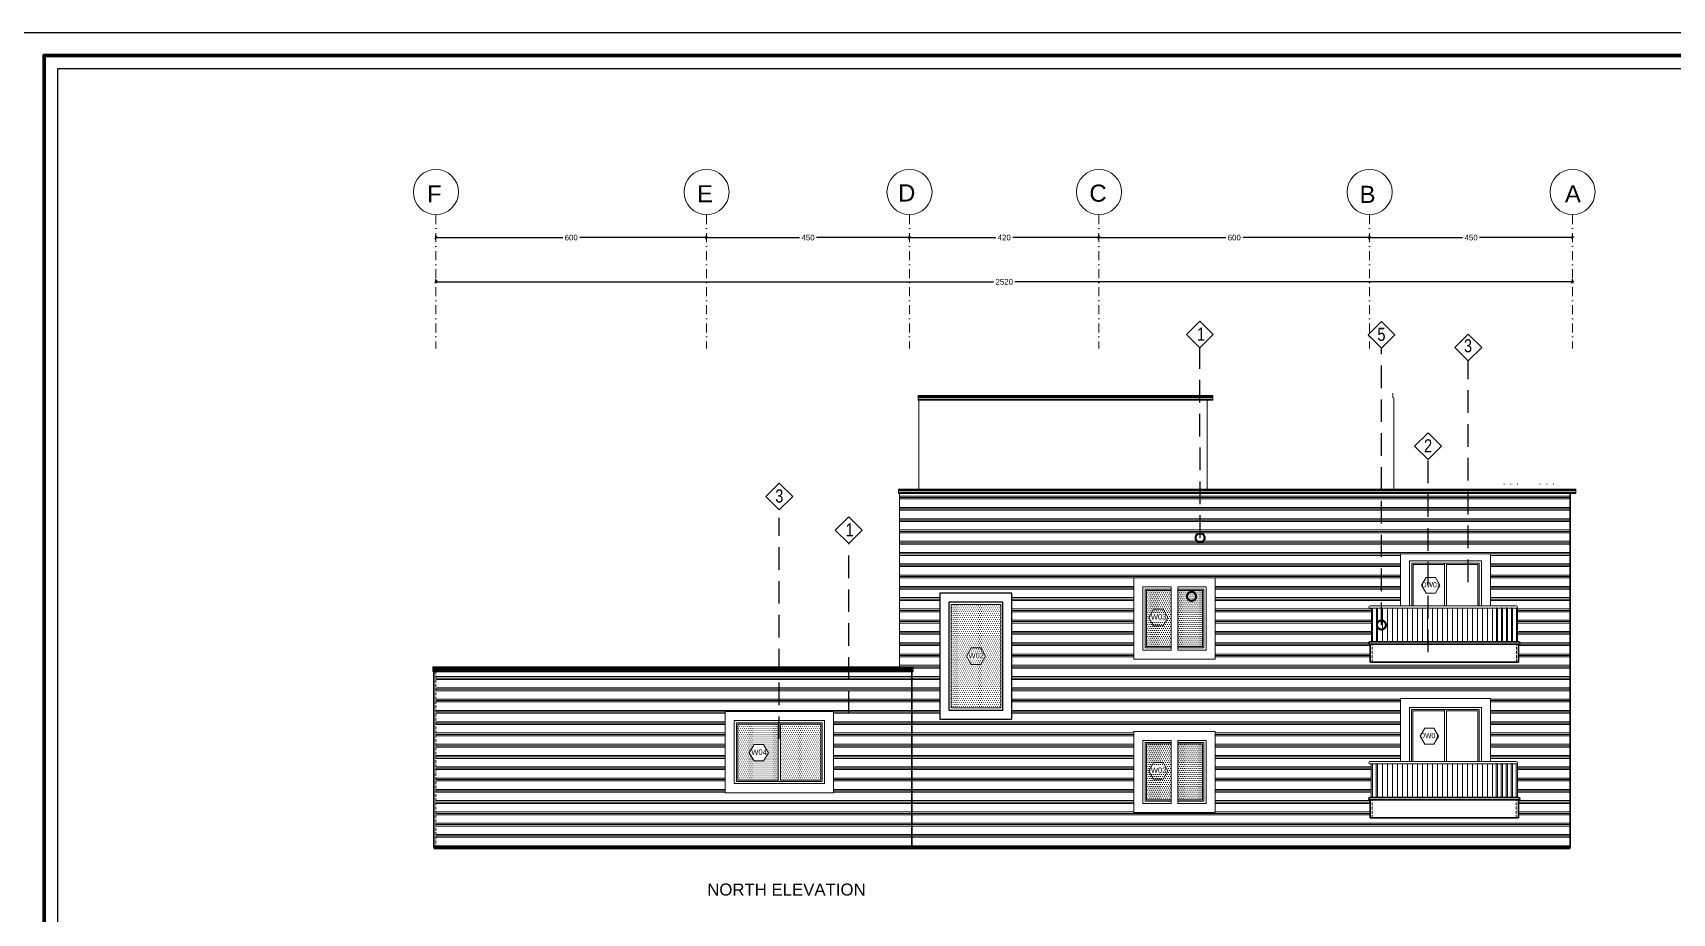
# Model space of a CAD drawing. Header units: inches. Extents: x -580639 to 179052, y 0 to 152898.
# Drawn here: x -85387 to -49040, y 132273 to 151788 of the extents above; entities that cross this region are included whole.
import ezdxf
from ezdxf.enums import TextEntityAlignment as Align

# ---------------------------------------------------------------- set-up
doc = ezdxf.new("R2010")
doc.units = ezdxf.units.IN
doc.header["$LTSCALE"] = 500
doc.header["$MEASUREMENT"] = 0
for name, pattern in [('ACAD_ISO04W100', [30, 24, -3, 0, -3]), ('DASHDOTX2', [2, 1, -0.5, 0, -0.5]), ('DASHEDX2', [1.5, 1, -0.5]), ('HIDDEN2', [0.1875, 0.125, -0.0625])]:
    doc.linetypes.add(name, pattern=pattern)
for name, color, linetype, lineweight in [('0.00', 254, 'Continuous', 0), ('0.09', 143, 'Continuous', 9), ('0.13', 81, 'Continuous', 13), ('0.18', 80, 'Continuous', 18), ('0.3', 10, 'Continuous', 30), ('1ATEXT', 3, 'Continuous', 20), ('A-0.15', 50, 'Continuous', 15), ('A-0.2', 61, 'Continuous', 20), ('A-0.25', 42, 'Continuous', 25), ('A-ANNO-TEXS', 211, 'Continuous', 18), ('A-flor-sthn', 251, 'HIDDEN2', 9), ('A-wall', 52, 'Continuous', 35), ('DIM', 8, 'Continuous', 18), ('fini', 11, 'Continuous', 13), ('ground floor', 8, 'Continuous', 20), ('H-text atribute', 130, 'Continuous', 20), ('Room reference', 50, 'Continuous', 13)]:
    doc.layers.add(name, color=color, linetype=linetype, lineweight=lineweight)
doc.styles.add('1- 100', font='times.ttf', dxfattribs={"width": 0.9, "height": 0.25})
doc.styles.add('100', font='arial.ttf', dxfattribs={"height": 200})
doc.styles.add('50', font='arial.ttf', dxfattribs={"height": 125})
doc.styles.get("Standard").update_dxf_attribs({"font": 'arial.ttf'})
doc.dimstyles.new('1-100', dxfattribs={"dimtxt": 0.3, "dimasz": 0.055, "dimexe": 0.15, "dimexo": 0.1, "dimgap": 0.065, "dimtad": 1, "dimdec": 0, "dimlfac": 100, "dimdsep": 46, "dimtxsty": '1- 100', "dimblk": 'DOT', "dimcen": 0.09, "dimclrd": 1, "dimclre": 1, "dimadec": 0, "dimazin": 2, "dimtfac": 1, "dimtdec": 0, "dimtofl": 0, "dimtmove": 2, "dimatfit": 3, "dimldrblk": 'DOT', "dimfxl": 0.15, "dimfxlon": 1, "dimtolj": 1, "dimtzin": 0, "dimarcsym": 0})
doc.dimstyles.new('DIM', dxfattribs={"dimscale": 50, "dimtxt": 125, "dimasz": 1, "dimexe": 1.2, "dimexo": 1, "dimgap": 1, "dimtad": 0, "dimtoh": 1, "dimdec": 0, "dimlfac": 0.1, "dimrnd": 1, "dimdsep": 46, "dimtxsty": '50', "dimblk": 'OBLIQUE', "dimcen": 0.09, "dimclrt": 8, "dimadec": 0, "dimazin": 0, "dimtfac": 1, "dimtdec": 0, "dimtix": 1, "dimtofl": 0, "dimtmove": 2, "dimatfit": 2, "dimfxl": 1, "dimfxlon": 1, "dimtzin": 0, "dimarcsym": 0})
pattern_1 = [(0, (-38354.968, 268960.07), (21.875, 43.75), [0, -43.75])]

# ---------------------------------------------------------------- blocks, each defined once
blk = doc.blocks.new('_Oblique')
at = {"color": 0, "linetype": 'ByBlock', "lineweight": -2}
blk.add_line((-0.5, -0.5), (0.5, 0.5), dxfattribs=at)
blk = doc.blocks.new('*D1521')
at = {"layer": 'Defpoints', "color": 0, "transparency": 16777216}
for p in [(-55749, 147249), (-51249, 147249), (-55749, 146896)]:
    blk.add_point(p, dxfattribs=at)
at = {"layer": 'ground floor', "color": 0, "lineweight": -2, "transparency": 16777216}
for p, q in [((-55749, 147199), (-55749, 147309)), ((-55749, 147249), (-53689, 147249)), ((-51249, 147249), (-53309, 147249)), ((-51249, 147249), (-51249, 147309))]:
    blk.add_line(p, q, dxfattribs=at)
at = {"layer": 'ground floor', "color": 0, "lineweight": -2, "transparency": 16777216, "xscale": 50, "yscale": 50, "zscale": 50, "rotation": 180}
blk.add_blockref('_Oblique', (-55749, 147249), dxfattribs=at)
at = {"layer": 'ground floor', "color": 0, "lineweight": -2, "transparency": 16777216, "xscale": 50, "yscale": 50, "zscale": 50}
blk.add_blockref('_Oblique', (-51249, 147249), dxfattribs=at)
at = {"layer": 'ground floor', "color": 8, "transparency": 16777216, "insert": (-53499, 147249), "char_height": 125, "attachment_point": 5, "style": '50'}
blk.add_mtext('450', dxfattribs=at)
blk = doc.blocks.new('*D1522')
at = {"layer": 'Defpoints', "color": 0, "transparency": 16777216}
for p in [(-61749, 147249), (-55749, 147249), (-61749, 146896)]:
    blk.add_point(p, dxfattribs=at)
at = {"layer": 'ground floor', "color": 0, "lineweight": -2, "transparency": 16777216}
for p, q in [((-61749, 147199), (-61749, 147309)), ((-61749, 147249), (-58937, 147249)), ((-55749, 147249), (-58561, 147249)), ((-55749, 147249), (-55749, 147309))]:
    blk.add_line(p, q, dxfattribs=at)
at = {"layer": 'ground floor', "color": 0, "lineweight": -2, "transparency": 16777216, "xscale": 50, "yscale": 50, "zscale": 50, "rotation": 180}
blk.add_blockref('_Oblique', (-61749, 147249), dxfattribs=at)
at = {"layer": 'ground floor', "color": 0, "lineweight": -2, "transparency": 16777216, "xscale": 50, "yscale": 50, "zscale": 50}
blk.add_blockref('_Oblique', (-55749, 147249), dxfattribs=at)
at = {"layer": 'ground floor', "color": 8, "transparency": 16777216, "insert": (-58749, 147249), "char_height": 125, "attachment_point": 5, "style": '50'}
blk.add_mtext('600', dxfattribs=at)
blk = doc.blocks.new('*D1523')
at = {"layer": 'Defpoints', "color": 0, "transparency": 16777216}
for p in [(-65949, 147249), (-61749, 147249), (-65949, 146921)]:
    blk.add_point(p, dxfattribs=at)
at = {"layer": 'ground floor', "color": 0, "lineweight": -2, "transparency": 16777216}
for p, q in [((-65949, 147199), (-65949, 147309)), ((-65949, 147249), (-64039, 147249)), ((-61749, 147249), (-63659, 147249)), ((-61749, 147249), (-61749, 147309))]:
    blk.add_line(p, q, dxfattribs=at)
at = {"layer": 'ground floor', "color": 0, "lineweight": -2, "transparency": 16777216, "xscale": 50, "yscale": 50, "zscale": 50, "rotation": 180}
blk.add_blockref('_Oblique', (-65949, 147249), dxfattribs=at)
at = {"layer": 'ground floor', "color": 0, "lineweight": -2, "transparency": 16777216, "xscale": 50, "yscale": 50, "zscale": 50}
blk.add_blockref('_Oblique', (-61749, 147249), dxfattribs=at)
at = {"layer": 'ground floor', "color": 8, "transparency": 16777216, "insert": (-63849, 147249), "char_height": 125, "attachment_point": 5, "style": '50'}
blk.add_mtext('420', dxfattribs=at)
blk = doc.blocks.new('*D1524')
at = {"layer": 'Defpoints', "color": 0, "transparency": 16777216}
for p in [(-70449, 147249), (-65949, 147249), (-70449, 146940)]:
    blk.add_point(p, dxfattribs=at)
at = {"layer": 'ground floor', "color": 0, "lineweight": -2, "transparency": 16777216}
for p, q in [((-70449, 147199), (-70449, 147309)), ((-70449, 147249), (-68389, 147249)), ((-65949, 147249), (-68009, 147249)), ((-65949, 147249), (-65949, 147309))]:
    blk.add_line(p, q, dxfattribs=at)
at = {"layer": 'ground floor', "color": 0, "lineweight": -2, "transparency": 16777216, "xscale": 50, "yscale": 50, "zscale": 50, "rotation": 180}
blk.add_blockref('_Oblique', (-70449, 147249), dxfattribs=at)
at = {"layer": 'ground floor', "color": 0, "lineweight": -2, "transparency": 16777216, "xscale": 50, "yscale": 50, "zscale": 50}
blk.add_blockref('_Oblique', (-65949, 147249), dxfattribs=at)
at = {"layer": 'ground floor', "color": 8, "transparency": 16777216, "insert": (-68199, 147249), "char_height": 125, "attachment_point": 5, "style": '50'}
blk.add_mtext('450', dxfattribs=at)
blk = doc.blocks.new('*D1525')
at = {"layer": 'Defpoints', "color": 0, "transparency": 16777216}
for p in [(-76449, 147249), (-70449, 147249), (-76449, 146963)]:
    blk.add_point(p, dxfattribs=at)
at = {"layer": 'ground floor', "color": 0, "lineweight": -2, "transparency": 16777216}
for p, q in [((-76449, 147199), (-76449, 147309)), ((-76449, 147249), (-73637, 147249)), ((-70449, 147249), (-73261, 147249)), ((-70449, 147249), (-70449, 147309))]:
    blk.add_line(p, q, dxfattribs=at)
at = {"layer": 'ground floor', "color": 0, "lineweight": -2, "transparency": 16777216, "xscale": 50, "yscale": 50, "zscale": 50, "rotation": 180}
blk.add_blockref('_Oblique', (-76449, 147249), dxfattribs=at)
at = {"layer": 'ground floor', "color": 0, "lineweight": -2, "transparency": 16777216, "xscale": 50, "yscale": 50, "zscale": 50}
blk.add_blockref('_Oblique', (-70449, 147249), dxfattribs=at)
at = {"layer": 'ground floor', "color": 8, "transparency": 16777216, "insert": (-73449, 147249), "char_height": 125, "attachment_point": 5, "style": '50'}
blk.add_mtext('600', dxfattribs=at)
blk = doc.blocks.new('*D1526')
at = {"layer": 'Defpoints', "color": 0, "transparency": 16777216}
for p in [(-76449, 146269), (-76449, 146269), (-51249, 146263)]:
    blk.add_point(p, dxfattribs=at)
at = {"layer": 'ground floor', "color": 0, "lineweight": -2, "transparency": 16777216}
for p, q in [((-76449, 146269), (-76449, 146329)), ((-76449, 146269), (-64087, 146269)), ((-51249, 146269), (-63612, 146269)), ((-51249, 146269), (-51249, 146329))]:
    blk.add_line(p, q, dxfattribs=at)
at = {"layer": 'ground floor', "color": 0, "lineweight": -2, "transparency": 16777216, "xscale": 50, "yscale": 50, "zscale": 50, "rotation": 180}
blk.add_blockref('_Oblique', (-76449, 146269), dxfattribs=at)
at = {"layer": 'ground floor', "color": 0, "lineweight": -2, "transparency": 16777216, "xscale": 50, "yscale": 50, "zscale": 50}
blk.add_blockref('_Oblique', (-51249, 146269), dxfattribs=at)
at = {"layer": 'ground floor', "color": 8, "transparency": 16777216, "insert": (-63849, 146269), "char_height": 125, "attachment_point": 5, "style": '50'}
blk.add_mtext('2520', dxfattribs=at)
blk = doc.blocks.new('_Dot')
at = {"color": 0, "linetype": 'ByBlock', "lineweight": -2}
blk.add_line((-0.5, 0), (-1, 0), dxfattribs=at)
at = {"color": 0, "linetype": 'ByBlock', "const_width": 0.5}
blk.add_lwpolyline([(-0.25, 0, 1), (0.25, 0, 1)], format="xyb", close=True, dxfattribs=at)
blk = doc.blocks.new('WIND')
at = {"layer": 'Room reference', "ltscale": 1000}
blk.add_lwpolyline([(0.403, -0.002), (0.297, 0.181), (0.086, 0.181), (-0.02, -0.002), (0.086, -0.185), (0.297, -0.185)], close=True, dxfattribs=at)
blk.add_attdef('001', text='', height=0.12, dxfattribs=at).set_placement((0.198, 0.011), align=Align.MIDDLE_CENTER)

msp = doc.modelspace()

# ---------------------------------------------------------------- hatches: boundary and pattern name
at = {"layer": '0.09', "transparency": 33554595}
h = msp.add_hatch(dxfattribs=at)
h.set_pattern_fill('DOTS', color=256, scale=700)
h.set_pattern_definition(pattern_1)
h.paths.add_polyline_path([(-60149.557, 139424.282), (-60694.557, 139424.282), (-60694.557, 138184.282), (-60149.557, 138184.282)])
h.paths.add_polyline_path([(-59454.557, 139424.282), (-59999.557, 139424.282), (-59999.557, 138184.282), (-59454.557, 138184.282)])
h = msp.add_hatch(dxfattribs=at)
h.set_pattern_fill('DOTS', color=256, scale=700)
h.set_pattern_definition([(0, (-32066.297, 269419.89), (21.875, 43.75), [0, -43.75])])
h.paths.add_polyline_path([(-65028.274, 136822.84), (-63928.274, 136822.84), (-63928.274, 139116.148), (-65028.274, 139116.148)])
h = msp.add_hatch(dxfattribs=at)
h.set_pattern_fill('DOTS', color=256, scale=700)
h.set_pattern_definition([(0, (-31791.492, 266000.6), (21.875, 43.75), [0, -43.75])])
h.paths.add_polyline_path([(-68861.43, 136464.81), (-69756.43, 136464.81), (-69756.43, 135224.81), (-68861.43, 135224.81)])
h.paths.add_polyline_path([(-69184.799, 136013.478), (-69079.199, 135830.573), (-69184.799, 135647.669), (-69395.999, 135647.669), (-69501.599, 135830.573), (-69395.999, 136013.478)], flags=16)
h.paths.add_polyline_path([(-68811.43, 135224.81), (-67916.43, 135224.81), (-67916.43, 136464.81), (-68811.43, 136464.81)])
h = msp.add_hatch(dxfattribs=at)
h.set_pattern_fill('DOTS', color=256, scale=700)
h.set_pattern_definition(pattern_1)
h.paths.add_polyline_path([(-60149.557, 136024.282), (-60694.557, 136024.282), (-60694.557, 134784.282), (-60149.557, 134784.282)])
h.paths.add_polyline_path([(-59454.557, 136024.282), (-59999.557, 136024.282), (-59999.557, 134784.282), (-59454.557, 134784.282)])
at = {"layer": 'DIM', "transparency": 33554503}
h = msp.add_hatch(dxfattribs=at)
h.set_pattern_fill('PLAST', color=256, scale=1000)
h.set_pattern_definition([(0, (-59291.8, 119955.18), (0, 250), []), (0, (-59291.8, 119986.43), (0, 250), []), (0, (-59291.8, 120017.68), (0, 250), [])])
h.paths.add_polyline_path([(-57112.94, 124359.117), (-70449.952, 124359.117), (-70449.952, 116735.15), (-57112.94, 116735.15)])
h.paths.add_polyline_path([(-60701.9, 118838.747), (-67673.637, 118838.747), (-67673.637, 122240.936), (-60701.9, 122240.936)], flags=16)
h.paths.add_polyline_path([(-51894.46, 120635.15), (-57112.94, 120635.15), (-57112.94, 116735.15), (-51894.46, 116735.15)])
h.paths.add_polyline_path([(-65899.08, 137627.645), (-76449.08, 137627.645), (-76449.08, 133727.645), (-65899.08, 133727.645)])
h.paths.add_polyline_path([(-70036.43, 136744.81), (-67636.43, 136744.81), (-67636.43, 134944.81), (-70036.43, 134944.81)], flags=16)
h.paths.add_polyline_path([(-69836.43, 136544.81), (-67836.43, 136544.81), (-67836.43, 135144.81), (-69836.43, 135144.81)], flags=0)
h.paths.add_polyline_path([(-69786.43, 136494.81), (-67886.43, 136494.81), (-67886.43, 135194.81), (-69786.43, 135194.81)], flags=0)
h.paths.add_polyline_path([(-69756.43, 136464.81), (-68861.43, 136464.81), (-68861.43, 135224.81), (-69756.43, 135224.81)], flags=0)
h.paths.add_polyline_path([(-68811.43, 136464.81), (-67916.43, 136464.81), (-67916.43, 135224.81), (-68811.43, 135224.81)], flags=0)
h.paths.add_polyline_path([(-51299.16, 141577.645), (-66171.092, 141577.645), (-66171.092, 137725.599), (-65879.08, 137725.599), (-65879.08, 137627.645), (-65899.08, 133727.645), (-65099.08, 133727.645), (-51299.16, 133727.645)])
h.paths.add_polyline_path([(-65278.274, 136572.84), (-65278.274, 139366.148), (-63678.274, 139366.148), (-63678.274, 136572.84)], flags=16)
h.paths.add_polyline_path([(-63878.274, 136772.84), (-65078.274, 136772.84), (-65078.274, 139166.148), (-63878.274, 139166.148)], flags=0)
h.paths.add_polyline_path([(-63928.274, 136822.84), (-65028.274, 136822.84), (-65028.274, 139116.148), (-63928.274, 139116.148)], flags=0)
h.paths.add_polyline_path([(-60974.557, 136304.282), (-59174.557, 136304.282), (-59174.557, 134504.282), (-60974.557, 134504.282)], flags=16)
h.paths.add_polyline_path([(-60774.557, 136104.282), (-60149.557, 136104.282), (-60149.557, 134704.282), (-60774.557, 134704.282)], flags=0)
h.paths.add_polyline_path([(-64371.863, 137789.539), (-64583.063, 137789.539), (-64688.663, 137972.443), (-64583.063, 138155.348), (-64371.863, 138155.348), (-64266.263, 137972.443)], flags=0)
h.paths.add_polyline_path([(-60643.436, 135429.591), (-60537.836, 135612.495), (-60326.636, 135612.495), (-60221.036, 135429.591), (-60326.636, 135246.686), (-60537.836, 135246.686)], flags=0)
h.paths.add_polyline_path([(-59999.557, 136104.282), (-59374.557, 136104.282), (-59374.557, 134704.282), (-59999.557, 134704.282)], flags=0)
h.paths.add_polyline_path([(-59999.557, 136054.282), (-59424.557, 136054.282), (-59424.557, 134754.282), (-59999.557, 134754.282)], flags=0)
h.paths.add_polyline_path([(-60974.557, 137904.282), (-60974.557, 139704.282), (-59174.557, 139704.282), (-59174.557, 137904.282)], flags=16)
h.paths.add_polyline_path([(-60774.557, 138104.282), (-60774.557, 139504.282), (-60149.557, 139504.282), (-60149.557, 138104.282)], flags=0)
h.paths.add_polyline_path([(-59999.557, 138104.282), (-59999.557, 139504.282), (-59374.557, 139504.282), (-59374.557, 138104.282)], flags=0)
h.paths.add_polyline_path([(-59999.557, 139454.282), (-59424.557, 139454.282), (-59424.557, 138154.282), (-59999.557, 138154.282)], flags=0)
h.paths.add_polyline_path([(-60537.836, 138646.686), (-60643.436, 138829.591), (-60537.836, 139012.495), (-60326.636, 139012.495), (-60221.036, 138829.591), (-60326.636, 138646.686)], flags=0)
h.paths.add_polyline_path([(-59695.65, 139272.067, -1), (-59695.65, 139319.32, -1)], flags=0)
h.paths.add_polyline_path([(-59506.873, 140569.606, -1), (-59506.873, 140616.859, -1)], flags=16)
h.paths.add_polyline_path([(-55739.36, 134835.748), (-55711.137, 134835.748), (-55711.137, 135585.748), (-55740.488, 135585.748, -1), (-55740.488, 135635.748), (-55066.804, 135635.748), (-55066.804, 137035.748), (-53066.874, 137035.748), (-53066.874, 135635.748), (-52495.875, 135635.748, -0.414213562), (-52470.875, 135610.748), (-52470.203, 134835.748), (-52445.875, 134835.748, -1), (-52445.875, 134785.748), (-52445.875, 134385.748), (-55739.36, 134385.748), (-55739.36, 134785.748, -1)], flags=16)
h.paths.add_polyline_path([(-55738.631, 137835.748), (-55738.631, 138235.748, -1), (-55738.631, 138285.748), (-55710.409, 138285.748), (-55710.409, 139035.748), (-55739.759, 139035.748, -1), (-55739.759, 139085.748), (-55066.226, 139085.748), (-55066.226, 140235.748), (-53066.146, 140235.748), (-53066.146, 139085.748), (-52495.147, 139085.748, -0.414213562), (-52470.147, 139060.748), (-52469.475, 138285.748), (-52445.147, 138285.748, -1), (-52445.147, 138235.748), (-52445.147, 137835.748)], flags=16)
h.paths.add_polyline_path([(-55487.033, 138638.912, -1), (-55487.033, 138686.165, -1)], flags=0)
h.paths.add_polyline_path([(-115325.76, 119564.151), (-120677.28, 119564.151), (-120677.28, 119436.072), (-120427.28, 119436.072), (-120427.28, 119186.072), (-120677.28, 119186.072), (-120677.28, 119436.072), (-120677.28, 119564.151), (-123310.84, 119564.151), (-125845.76, 119564.151), (-125845.76, 115664.151), (-115325.76, 115664.151)])
h.paths.add_polyline_path([(-118010.344, 118402.918), (-116210.344, 118402.918), (-116210.344, 116602.918), (-118010.344, 116602.918)], flags=16)
h.paths.add_polyline_path([(-119927.28, 119186.072), (-120177.28, 119186.072), (-120177.28, 119436.072), (-119927.28, 119436.072)], flags=16)
h.paths.add_polyline_path([(-119677.28, 119186.072), (-119677.28, 119436.072), (-119427.28, 119436.072), (-119427.28, 119186.072)], flags=16)
h.paths.add_polyline_path([(-119177.28, 119186.072), (-119177.28, 119436.072), (-118927.28, 119436.072), (-118927.28, 119186.072)], flags=16)
h.paths.add_polyline_path([(-117810.344, 118202.918), (-117185.344, 118202.918), (-117185.344, 116802.918), (-117810.344, 116802.918)], flags=0)
h.paths.add_polyline_path([(-117457.844, 118170.172, -1), (-117457.844, 118122.918, -1)], flags=0)
h.paths.add_polyline_path([(-120927.28, 119186.072), (-121177.28, 119186.072), (-121177.28, 119436.072), (-120927.28, 119436.072)], flags=16)
h.paths.add_polyline_path([(-117679.224, 117528.228), (-117573.624, 117711.132), (-117362.424, 117711.132), (-117256.824, 117528.228), (-117362.424, 117345.323), (-117573.624, 117345.323)], flags=0)
h.paths.add_polyline_path([(-122049.293, 116602.918), (-123849.293, 116602.918), (-123849.293, 118402.918), (-122049.293, 118402.918)], flags=16)
h.paths.add_polyline_path([(-118677.28, 119186.072), (-118677.28, 119436.072), (-118427.28, 119436.072), (-118427.28, 119186.072)], flags=16)
h.paths.add_polyline_path([(-118560.584, 119287.317, -1), (-118560.584, 119334.57, -1)], flags=0)
h.paths.add_polyline_path([(-122249.293, 116802.918), (-122874.293, 116802.918), (-122874.293, 118202.918), (-122249.293, 118202.918)], flags=0)
h.paths.add_polyline_path([(-121427.28, 119186.072), (-121677.28, 119186.072), (-121677.28, 119436.072), (-121427.28, 119436.072)], flags=16)
h.paths.add_polyline_path([(-122299.293, 116852.918), (-122874.293, 116852.918), (-122874.293, 118152.918), (-122299.293, 118152.918)], flags=0)
h.paths.add_polyline_path([(-122329.293, 116882.918), (-122874.293, 116882.918), (-122874.293, 118122.918), (-122329.293, 118122.918)], flags=0)
h.paths.add_polyline_path([(-121927.28, 119186.072), (-122177.28, 119186.072), (-122177.28, 119436.072), (-121927.28, 119436.072)], flags=16)
h.paths.add_polyline_path([(-117035.344, 118202.918), (-116410.344, 118202.918), (-116410.344, 116802.918), (-117035.344, 116802.918)], flags=0)
h.paths.add_polyline_path([(-117035.344, 118152.918), (-116460.344, 118152.918), (-116460.344, 116852.918), (-117035.344, 116852.918)], flags=0)
h.paths.add_polyline_path([(-117035.344, 118122.918), (-116490.344, 118122.918), (-116490.344, 116882.918), (-117035.344, 116882.918)], flags=0)
h.paths.add_polyline_path([(-123024.293, 116802.918), (-123649.293, 116802.918), (-123649.293, 118202.918), (-123024.293, 118202.918)], flags=0)
h.paths.add_polyline_path([(-122427.28, 119186.072), (-122677.28, 119186.072), (-122677.28, 119436.072), (-122427.28, 119436.072)], flags=16)
h.paths.add_polyline_path([(-123095.773, 117528.228), (-123201.373, 117345.323), (-123412.573, 117345.323), (-123518.173, 117528.228), (-123412.573, 117711.132), (-123201.373, 117711.132)], flags=0)
h.paths.add_polyline_path([(-122927.28, 119186.072), (-123177.28, 119186.072), (-123177.28, 119436.072), (-122927.28, 119436.072)], flags=16)
h.paths.add_polyline_path([(-116302.561, 141897.595), (-125350.699, 141897.595), (-125350.699, 134047.595), (-116302.561, 134047.595)])
h.paths.add_polyline_path([(-122414.544, 138385.932), (-124214.544, 138385.932), (-124214.544, 140185.932), (-122414.544, 140185.932)], flags=16)
h.paths.add_polyline_path([(-122614.544, 138585.932), (-123239.544, 138585.932), (-123239.544, 139985.932), (-122614.544, 139985.932)], flags=0)
h.paths.add_polyline_path([(-123089.837, 139909.922), (-122694.544, 139905.932), (-123089.837, 139909.922, -1), (-123089.837, 139957.175, -1)], flags=0)
h.paths.add_polyline_path([(-122745.664, 139311.241), (-122851.264, 139128.337), (-123062.464, 139128.337), (-123168.064, 139311.241), (-123062.464, 139494.146), (-122851.264, 139494.146)], flags=0)
h.paths.add_polyline_path([(-119675.769, 140197.595), (-117875.78, 140197.595), (-117875.78, 138397.595), (-119675.769, 138397.595)], flags=16)
h.paths.add_polyline_path([(-123389.544, 138585.932), (-124014.544, 138585.932), (-124014.544, 139985.932), (-123389.544, 139985.932)], flags=0)
h.paths.add_polyline_path([(-123389.544, 138635.932), (-123964.544, 138635.932), (-123964.544, 139935.932), (-123389.544, 139935.932)], flags=0)
h.paths.add_polyline_path([(-123389.544, 138665.932), (-123934.544, 138665.932), (-123934.544, 139905.932), (-123389.544, 139905.932)], flags=0)
h.paths.add_polyline_path([(-119475.769, 139997.595), (-118850.774, 139997.595), (-118850.774, 138597.595), (-119475.769, 138597.595)], flags=0)
h.paths.add_polyline_path([(-119342.317, 139295.472), (-119236.717, 139478.377), (-119025.517, 139478.377), (-118919.917, 139295.472), (-119025.517, 139112.568), (-119236.717, 139112.568)], flags=0)
h.paths.add_polyline_path([(-122414.544, 135050.169), (-124214.544, 135050.169), (-124214.544, 136850.169), (-122414.544, 136850.169)], flags=16)
h.paths.add_polyline_path([(-118700.774, 139997.595), (-118075.78, 139997.595), (-118075.78, 138597.595), (-118700.774, 138597.595)], flags=0)
h.paths.add_polyline_path([(-122614.544, 136650.169), (-122614.544, 135250.169), (-123239.544, 135250.169), (-123239.544, 136650.169)], flags=0)
h.paths.add_polyline_path([(-119675.769, 136797.595), (-117875.78, 136797.595), (-117875.78, 134997.595), (-119675.769, 134997.595)], flags=16)
h.paths.add_polyline_path([(-123389.544, 136650.169), (-123389.544, 135250.169), (-124014.544, 135250.169), (-124014.544, 136650.169)], flags=0)
h.paths.add_polyline_path([(-123389.544, 135300.169), (-123964.544, 135300.169), (-123964.544, 136600.169), (-123389.544, 136600.169)], flags=0)
h.paths.add_polyline_path([(-123389.544, 135330.169), (-123934.544, 135330.169), (-123934.544, 136570.169), (-123389.544, 136570.169)], flags=0)
h.paths.add_polyline_path([(-119475.769, 136597.595), (-118850.774, 136597.595), (-118850.774, 135197.595), (-119475.769, 135197.595)], flags=0)
h.paths.add_polyline_path([(-122851.264, 136158.383), (-122745.664, 135975.479), (-122851.264, 135792.574), (-123062.464, 135792.574), (-123168.064, 135975.479), (-123062.464, 136158.383)], flags=0)
h.paths.add_polyline_path([(-123634.635, 136465.208, -1), (-123634.635, 136417.954, -1)], flags=0)
h.paths.add_polyline_path([(-118700.774, 136597.595), (-118075.78, 136597.595), (-118075.78, 135197.595), (-118700.774, 135197.595)], flags=0)
h.paths.add_polyline_path([(-119236.717, 136078.377), (-119025.517, 136078.377), (-118919.917, 135895.472), (-119025.517, 135712.568), (-119236.717, 135712.568), (-119342.317, 135895.472)], flags=0)
h.paths.add_polyline_path([(-117142.986, 140936.809, -1), (-117142.986, 140889.556, -1)], flags=16)
h.paths.add_polyline_path([(-110478.768, 141897.595), (-116302.561, 141897.595), (-116302.561, 134497.595), (-115050.78, 134497.595), (-115050.78, 136897.595), (-112350.78, 136897.595), (-112350.78, 134497.595), (-110750.78, 134497.595), (-110750.78, 137947.595), (-110770.78, 137947.595), (-110770.78, 137967.595), (-110790.78, 137967.595, 0.4307696), (-110850.315, 138004.578), (-110850.315, 138025.549), (-110870.315, 138025.549), (-110870.315, 138045.549), (-110750.78, 138045.549), (-110478.768, 138045.549)])
h.paths.add_polyline_path([(-114173.755, 137847.595), (-114173.755, 137597.595), (-114423.755, 137597.595), (-114423.755, 137847.595)], flags=16)
h.paths.add_polyline_path([(-113923.755, 137847.595), (-113673.755, 137847.595), (-113673.755, 137597.595), (-113923.755, 137597.595)], flags=16)
h.paths.add_polyline_path([(-114673.755, 137847.595), (-114673.755, 137597.595), (-114923.755, 137597.595), (-114923.755, 137847.595)], flags=16)
h.paths.add_polyline_path([(-113423.755, 137847.595), (-113173.755, 137847.595), (-113173.755, 137597.595), (-113423.755, 137597.595)], flags=16)
h.paths.add_polyline_path([(-115173.755, 137847.595), (-115173.755, 137597.595), (-115423.755, 137597.595), (-115423.755, 137847.595)], flags=16)
h.paths.add_polyline_path([(-112923.755, 137847.595), (-112673.755, 137847.595), (-112673.755, 137597.595), (-112923.755, 137597.595)], flags=16)
h.paths.add_polyline_path([(-115673.755, 137847.595), (-115673.755, 137597.595), (-115923.755, 137597.595), (-115923.755, 137847.595)], flags=16)
h.paths.add_polyline_path([(-112423.755, 137847.595), (-112173.755, 137847.595), (-112173.755, 137597.595), (-112423.755, 137597.595)], flags=16)
h.paths.add_polyline_path([(-111923.755, 137847.595), (-111673.755, 137847.595), (-111673.755, 137597.595), (-111923.755, 137597.595)], flags=16)
h.paths.add_polyline_path([(-100200.78, 137947.595), (-110750.78, 137947.595), (-110750.78, 134047.595), (-100200.78, 134047.595)])
h.paths.add_polyline_path([(-107780.699, 135397.595), (-106615.78, 135397.595), (-106615.78, 136797.595), (-104615.78, 136797.595), (-104615.78, 135397.595), (-102790.699, 135397.595, -1), (-102790.699, 135347.595), (-102790.699, 134597.595), (-102735.699, 134597.595, -1), (-102735.699, 134547.595), (-102735.699, 134147.595), (-107835.699, 134147.595), (-107835.699, 134547.595, -1), (-107835.699, 134597.595), (-107780.699, 134597.595), (-107780.699, 135347.595, -1)], flags=16)
h.paths.add_polyline_path([(-103762.543, 135347.595, 0.412530882), (-103786.17, 135371.086, 0.445994256), (-103812.326, 135347.595)], flags=0)
h.paths.add_polyline_path([(-107619.26, 137569.516), (-107619.26, 137819.516), (-107369.26, 137819.516), (-107369.26, 137569.516)], flags=16)
h.paths.add_polyline_path([(-107485.955, 137670.761, -1), (-107485.955, 137718.014, -1)], flags=0)
h.paths.add_polyline_path([(-107119.26, 137569.516), (-107119.26, 137819.516), (-106869.26, 137819.516), (-106869.26, 137569.516)], flags=16)
h.paths.add_polyline_path([(-106619.26, 137569.516), (-106619.26, 137819.516), (-106369.26, 137819.516), (-106369.26, 137569.516)], flags=16)
h.paths.add_polyline_path([(-106119.26, 137569.516), (-106119.26, 137819.516), (-105869.26, 137819.516), (-105869.26, 137569.516)], flags=16)
h.paths.add_polyline_path([(-105619.26, 137569.516), (-105619.26, 137819.516), (-105369.26, 137819.516), (-105369.26, 137569.516)], flags=16)
h.paths.add_polyline_path([(-105119.26, 137569.516), (-105119.26, 137819.516), (-104869.26, 137819.516), (-104869.26, 137569.516)], flags=16)
h.paths.add_polyline_path([(-104619.26, 137569.516), (-104619.26, 137819.516), (-104369.26, 137819.516), (-104369.26, 137569.516)], flags=16)
h.paths.add_polyline_path([(-104119.26, 137569.516), (-104119.26, 137819.516), (-103869.26, 137819.516), (-103869.26, 137569.516)], flags=16)
h.paths.add_polyline_path([(-103619.26, 137569.516), (-103619.26, 137819.516), (-103369.26, 137819.516), (-103369.26, 137569.516)], flags=16)
h.paths.add_polyline_path([(-103310.654, 134384.478, -1), (-103310.654, 134337.225, -1)], flags=0)
h.paths.add_polyline_path([(-103119.26, 137569.516), (-103119.26, 137819.516), (-102869.26, 137819.516), (-102869.26, 137569.516)], flags=16)
h.paths.add_polyline_path([(-119327.526, 139215.801), (-118921.523, 139215.801), (-118921.523, 139399.73), (-119327.526, 139399.73)], flags=8)
h.paths.add_polyline_path([(-119327.526, 135815.801), (-118921.523, 135815.801), (-118921.523, 135999.73), (-119327.526, 135999.73)], flags=8)
h.paths.add_polyline_path([(-123160.892, 139231.571), (-122754.889, 139231.571), (-122754.889, 139415.5), (-123160.892, 139415.5)], flags=8)
h.paths.add_polyline_path([(-123160.892, 135895.808), (-122754.889, 135895.808), (-122754.889, 136079.737), (-123160.892, 136079.737)], flags=8)
h.paths.add_polyline_path([(-106441.443, 135883.572), (-106164.916, 135883.572), (-106164.916, 136060.026), (-106441.443, 136060.026)], flags=8)
h.paths.add_polyline_path([(-117664.433, 117448.557), (-117258.43, 117448.557), (-117258.43, 117632.486), (-117664.433, 117632.486)], flags=8)
h.paths.add_polyline_path([(-123503.382, 117448.557), (-123097.379, 117448.557), (-123097.379, 117632.486), (-123503.382, 117632.486)], flags=8)
h.paths.add_polyline_path([(-110719.368, 117302.411), (-115275.76, 117302.411), (-115275.76, 115664.151), (-107340.268, 115664.151), (-107340.268, 123288.118), (-120677.28, 123288.118), (-120677.28, 119662.105), (-116337.003, 119662.105), (-116337.003, 122003.758), (-110719.368, 122003.758)])
edge = h.paths.add_edge_path(flags=17)
edge.add_line((-115255.611, 119564.151), (-115196.225, 119564.151))
edge.add_line((-115196.225, 119564.151), (-115176.225, 119622.105))
edge.add_line((-115176.225, 119622.105), (-115216.225, 119622.105))
edge.add_arc((-115208.512, 119574.502), 48.223, 99.203589, 192.3952972)

# ---------------------------------------------------------------- linework, layer by layer
msp.add_lwpolyline([(-85636.972, 113030.352), (-30636.754, 113030.352), (-30636.754, 151788.469), (-85636.972, 151788.469)], close=True)
at = {"layer": '0.00'}
for p, q in [((-52775.284, 141786.597), (-52755.284, 141786.597)), ((-52627.164, 141786.597), (-52607.164, 141786.597)), ((-52479.043, 141786.597), (-52459.043, 141786.597)), ((-51958.12, 141786.597), (-51978.12, 141786.597)), ((-51809.999, 141786.597), (-51829.999, 141786.597)), ((-51661.879, 141786.597), (-51681.879, 141786.597))]:
    msp.add_line(p, q, dxfattribs=at)
at = {"layer": '0.09'}
for p, q in [((-59221.066, 143746.793), (-65761.066, 143746.793)), ((-65761.066, 143746.793), (-65761.066, 143648.839)), ((-65761.066, 143726.793), (-59221.066, 143726.793)), ((-65761.066, 143706.793), (-59221.066, 143706.793)), ((-65761.066, 143668.839), (-59221.066, 143668.839)), ((-65761.066, 143648.839), (-59231.066, 143648.839)), ((-65741.066, 141675.599), (-65741.066, 143648.839)), ((-59351.387, 141624.892), (-59351.387, 143648.839)), ((-59221.066, 143648.839), (-59241.066, 143648.839)), ((-59221.066, 143746.793), (-59221.066, 143648.839)), ((-55234.168, 143797.5), (-55234.168, 143699.546)), ((-55214.168, 141675.599), (-55214.168, 143699.546))]:
    msp.add_line(p, q, dxfattribs=at)
at = {"layer": '0.13'}
for p, q in [((-54816.226, 139085.748), (-54816.226, 140035.748)), ((-54816.226, 140035.748), (-53316.146, 140035.748)), ((-54786.226, 139085.748), (-54786.226, 140005.748)), ((-54786.226, 140005.748), (-54091.186, 140005.748)), ((-54091.186, 140035.748), (-54091.186, 139085.748)), ((-54041.186, 140005.748), (-53346.146, 140005.748)), ((-54041.186, 140005.748), (-54041.186, 139085.748)), ((-53346.146, 139085.748), (-53346.146, 140005.748)), ((-53316.146, 139085.748), (-53316.146, 140035.748)), ((-60724.557, 138154.282), (-60724.557, 139454.282)), ((-60724.557, 139454.282), (-60149.557, 139454.282)), ((-60694.557, 138184.282), (-60694.557, 139424.282)), ((-60694.557, 139424.282), (-60149.557, 139424.282)), ((-59999.557, 139454.282), (-59424.557, 139454.282)), ((-59999.557, 139424.282), (-59454.557, 139424.282)), ((-59454.557, 138184.282), (-59454.557, 139424.282)), ((-59424.557, 138154.282), (-59424.557, 139454.282)), ((-52495.147, 139085.748), (-55739.759, 139085.748)), ((-52495.147, 139035.748), (-55739.759, 139035.748)), ((-55710.409, 139035.748), (-55710.409, 138285.748)), ((-55685.253, 139035.748), (-55685.253, 138285.748)), ((-55599.52, 139035.748), (-55599.52, 138285.748)), ((-55599.52, 139035.748), (-55599.52, 138285.748)), ((-55574.364, 139035.748), (-55574.364, 138285.748)), ((-55574.364, 139035.748), (-55574.364, 138285.748)), ((-55463.475, 139035.748), (-55463.475, 138285.748)), ((-55352.586, 139035.748), (-55352.586, 138285.748)), ((-55241.697, 139035.748), (-55241.697, 138285.748)), ((-55130.808, 139035.748), (-55130.808, 138285.748)), ((-55019.919, 139035.748), (-55019.919, 138285.748)), ((-54909.03, 139035.748), (-54909.03, 138285.748)), ((-54909.03, 139035.748), (-54909.03, 138285.748)), ((-54798.142, 139035.748), (-54798.142, 138285.748)), ((-54798.142, 139035.748), (-54798.142, 138285.748)), ((-54798.142, 139035.748), (-54798.142, 138285.748)), ((-54687.253, 139035.748), (-54687.253, 138285.748)), ((-54576.364, 139035.748), (-54576.364, 138285.748)), ((-54465.475, 139035.748), (-54465.475, 138285.748)), ((-54354.586, 139035.748), (-54354.586, 138285.748)), ((-54243.697, 139035.748), (-54243.697, 138285.748)), ((-54132.808, 139035.748), (-54132.808, 138285.748)), ((-54021.919, 139035.748), (-54021.919, 138285.748)), ((-54021.919, 139035.748), (-54021.919, 138285.748)), ((-53911.03, 139035.748), (-53911.03, 138285.748)), ((-53911.03, 139035.748), (-53911.03, 138285.748)), ((-53800.142, 139035.748), (-53800.142, 138285.748)), ((-53689.253, 139035.748), (-53689.253, 138285.748)), ((-53578.364, 139035.748), (-53578.364, 138285.748)), ((-53467.475, 139035.748), (-53467.475, 138285.748)), ((-53356.586, 139035.748), (-53356.586, 138285.748)), ((-53245.697, 139035.748), (-53245.697, 138285.748)), ((-53134.808, 139035.748), (-53134.808, 138285.748)), ((-53023.919, 139035.748), (-53023.919, 138285.748)), ((-52938.702, 139035.748), (-52938.702, 138285.748)), ((-52913.03, 139035.748), (-52913.03, 138285.748)), ((-52827.813, 139035.748), (-52827.813, 138285.748)), ((-52802.142, 139035.748), (-52802.142, 138285.748)), ((-52802.142, 139035.748), (-52802.142, 138285.748)), ((-52716.924, 139035.748), (-52716.924, 138285.748)), ((-52691.253, 139035.748), (-52691.253, 138285.748)), ((-52691.253, 139035.748), (-52691.253, 138285.748)), ((-52606.036, 139035.748), (-52606.036, 138285.748)), ((-52580.364, 139035.748), (-52580.364, 138285.748)), ((-52495.147, 138285.748), (-52495.147, 139035.748)), ((-52469.475, 139035.748), (-52469.475, 138285.748)), ((-60724.557, 138154.282), (-60149.557, 138154.282)), ((-60694.557, 138184.282), (-60149.557, 138184.282)), ((-59999.557, 138184.282), (-59454.557, 138184.282)), ((-59999.557, 138154.282), (-59424.557, 138154.282)), ((-54816.804, 135635.748), (-54816.804, 136785.748)), ((-54816.804, 136785.748), (-53316.723, 136785.748)), ((-54786.804, 135635.748), (-54786.804, 136755.748)), ((-54786.804, 136755.748), (-54091.763, 136755.748)), ((-54091.764, 136785.747), (-54091.723, 135635.747)), ((-54041.763, 136755.748), (-53346.723, 136755.748)), ((-54041.763, 136755.748), (-54041.723, 135635.749)), ((-53346.723, 135635.748), (-53346.723, 136755.748)), ((-53316.723, 135635.748), (-53316.723, 136785.748)), ((-60724.557, 134754.282), (-60724.557, 136054.282)), ((-60724.557, 136054.282), (-60149.557, 136054.282)), ((-60694.557, 134784.282), (-60694.557, 136024.282)), ((-60694.557, 136024.282), (-60149.557, 136024.282)), ((-59999.557, 136054.282), (-59424.557, 136054.282)), ((-59999.557, 136024.282), (-59454.557, 136024.282)), ((-59454.557, 134784.282), (-59454.557, 136024.282)), ((-59424.557, 134754.282), (-59424.557, 136054.282)), ((-52495.875, 135635.748), (-55740.488, 135635.748)), ((-52495.875, 135585.748), (-55740.488, 135585.748)), ((-55711.137, 135585.748), (-55711.137, 134835.748)), ((-55685.981, 135585.748), (-55685.981, 134835.748)), ((-55600.248, 135585.748), (-55600.248, 134835.748)), ((-55600.248, 135585.748), (-55600.248, 134835.748)), ((-55575.092, 135585.748), (-55575.092, 134835.748)), ((-55575.092, 135585.748), (-55575.092, 134835.748)), ((-55464.203, 135585.748), (-55464.203, 134835.748)), ((-55353.314, 135585.748), (-55353.314, 134835.748)), ((-55242.425, 135585.748), (-55242.425, 134835.748)), ((-55131.536, 135585.748), (-55131.536, 134835.748)), ((-55020.648, 135585.748), (-55020.648, 134835.748)), ((-54909.759, 135585.748), (-54909.759, 134835.748)), ((-54909.759, 135585.748), (-54909.759, 134835.748)), ((-54798.87, 135585.748), (-54798.87, 134835.748)), ((-54798.87, 135585.748), (-54798.87, 134835.748)), ((-54798.87, 135585.748), (-54798.87, 134835.748)), ((-54687.981, 135585.748), (-54687.981, 134835.748)), ((-54577.092, 135585.748), (-54577.092, 134835.748)), ((-54466.203, 135585.748), (-54466.203, 134835.748)), ((-54355.314, 135585.748), (-54355.314, 134835.748)), ((-54244.425, 135585.748), (-54244.425, 134835.748)), ((-54133.536, 135585.748), (-54133.536, 134835.748)), ((-54022.648, 135585.748), (-54022.648, 134835.748)), ((-54022.648, 135585.748), (-54022.648, 134835.748)), ((-53911.759, 135585.748), (-53911.759, 134835.748)), ((-53911.759, 135585.748), (-53911.759, 134835.748)), ((-53800.87, 135585.748), (-53800.87, 134835.748)), ((-53689.981, 135585.748), (-53689.981, 134835.748)), ((-53579.092, 135585.748), (-53579.092, 134835.748)), ((-53468.203, 135585.748), (-53468.203, 134835.748)), ((-53357.314, 135585.748), (-53357.314, 134835.748)), ((-53246.425, 135585.748), (-53246.425, 134835.748)), ((-53135.536, 135585.748), (-53135.536, 134835.748)), ((-53024.648, 135585.748), (-53024.648, 134835.748)), ((-52939.43, 135585.748), (-52939.43, 134835.748)), ((-52913.759, 135585.748), (-52913.759, 134835.748)), ((-52828.542, 135585.748), (-52828.542, 134835.748)), ((-52802.87, 135585.748), (-52802.87, 134835.748)), ((-52802.87, 135585.748), (-52802.87, 134835.748)), ((-52717.653, 135585.748), (-52717.653, 134835.748)), ((-52691.981, 135585.748), (-52691.981, 134835.748)), ((-52691.981, 135585.748), (-52691.981, 134835.748)), ((-52606.764, 135585.748), (-52606.764, 134835.748)), ((-52581.092, 135585.748), (-52581.092, 134835.748)), ((-52495.875, 134835.748), (-52495.875, 135585.748)), ((-52470.203, 135585.748), (-52470.203, 134835.748)), ((-60724.557, 134754.282), (-60149.557, 134754.282)), ((-60694.557, 134784.282), (-60149.557, 134784.282)), ((-59999.557, 134784.282), (-59454.557, 134784.282)), ((-59999.557, 134754.282), (-59424.557, 134754.282))]:
    msp.add_line(p, q, dxfattribs=at)
for centre, start, end in [((-55739.759, 139060.748), 90, 270), ((-52495.147, 139060.748), 270, 90), ((-55740.488, 135610.748), 90, 270), ((-52495.875, 135610.748), 270, 90)]:
    msp.add_arc(centre, 25, start, end, dxfattribs=at)
for p in [(-52938.702, 139035.748), (-52827.813, 139035.748), (-52716.924, 139035.748), (-52606.036, 139035.748), (-52939.43, 135585.748), (-52828.542, 135585.748), (-52717.653, 135585.748), (-52606.764, 135585.748)]:
    msp.add_point(p, dxfattribs=at)
at = {"layer": '0.18'}
for p, q in [((-69786.43, 135194.81), (-69786.43, 136494.81)), ((-69786.43, 136494.81), (-67886.43, 136494.81)), ((-69756.43, 135224.81), (-69756.43, 136464.81)), ((-69756.43, 136464.81), (-68861.43, 136464.81)), ((-68861.43, 136494.81), (-68861.43, 135194.81)), ((-68811.43, 136464.81), (-67916.43, 136464.81)), ((-68811.43, 136464.81), (-68811.43, 135224.81)), ((-67916.43, 135224.81), (-67916.43, 136464.81)), ((-67886.43, 135194.81), (-67886.43, 136494.81)), ((-69756.43, 135224.81), (-68861.43, 135224.81)), ((-68811.43, 135224.81), (-67916.43, 135224.81)), ((-69786.43, 135194.81), (-67886.43, 135194.81))]:
    msp.add_line(p, q, dxfattribs=at)
msp.add_lwpolyline([(-65028.274, 139116.148), (-65028.274, 136822.84), (-63928.274, 136822.84), (-63928.274, 139116.148)], close=True, dxfattribs=at)
at = {"layer": '0.3'}
for p, q in [((-51299.16, 133727.645), (-51299.16, 141577.645)), ((-52445.147, 138285.748), (-55738.631, 138285.748)), ((-55738.631, 137835.748), (-55738.631, 138235.748)), ((-52445.147, 138235.748), (-55738.631, 138235.748)), ((-52445.147, 137835.748), (-52445.147, 138235.748)), ((-52445.147, 137835.748), (-55738.631, 137835.748)), ((-65879.08, 137725.599), (-76519.16, 137725.599)), ((-65879.08, 137705.599), (-76519.16, 137705.599)), ((-65879.08, 137685.599), (-76519.16, 137685.599)), ((-65879.08, 137647.645), (-76519.16, 137647.645)), ((-65899.08, 137627.645), (-76499.16, 137627.645)), ((-65899.08, 137725.599), (-76499.08, 137725.599)), ((-76499.08, 133727.645), (-76499.08, 137627.645)), ((-65899.08, 137725.599), (-65879.08, 137725.599)), ((-65899.08, 133727.645), (-65899.08, 137627.645)), ((-65899.08, 134577.645), (-65899.08, 137627.645)), ((-65879.08, 137627.645), (-65899.08, 137627.645)), ((-65879.08, 137725.599), (-65879.08, 137627.645)), ((-52445.875, 134835.748), (-55739.36, 134835.748)), ((-55739.36, 134385.748), (-55739.36, 134785.748)), ((-52445.875, 134785.748), (-55739.36, 134785.748)), ((-52445.875, 134385.748), (-52445.875, 134785.748)), ((-51299.16, 133727.645), (-51299.16, 134777.645)), ((-52445.875, 134385.748), (-55739.36, 134385.748))]:
    msp.add_line(p, q, dxfattribs=at)
for centre, start, end in [((-55738.631, 138260.748), 90, 270), ((-52445.147, 138260.748), 270, 90), ((-55739.36, 134810.748), 90, 270), ((-52445.875, 134810.748), 270, 90)]:
    msp.add_arc(centre, 25, start, end, dxfattribs=at)
at = {"layer": '1ATEXT'}
for points in [[(-59214.313, 145099.972), (-59511.298, 145396.957), (-59808.283, 145099.972), (-59511.298, 144802.987)], [(-55784.018, 145094.414), (-55487.033, 145391.399), (-55190.049, 145094.414), (-55487.033, 144797.429)], [(-53263.038, 144813.418), (-53560.023, 145110.403), (-53857.008, 144813.418), (-53560.023, 144516.433)], [(-54750.103, 142623.61), (-54453.118, 142920.595), (-54156.133, 142623.61), (-54453.118, 142326.625)], [(-69133.415, 141512.042), (-68836.43, 141809.027), (-68539.445, 141512.042), (-68836.43, 141215.058)], [(-67000.594, 140762.95), (-67297.578, 141059.934), (-67594.563, 140762.95), (-67297.578, 140465.965)]]:
    msp.add_lwpolyline(points, close=True, dxfattribs=at)
at = {"layer": '1ATEXT', "ltscale": 0.1, "const_width": 200}
for points in [[(-59506.873, 140616.859, 1), (-59506.873, 140569.606, 2.414213562)], [(-59506.873, 140616.859, -1), (-59506.873, 140569.606, -2.414213562)], [(-59695.65, 139319.32, 1), (-59695.65, 139272.067, 2.414213562)], [(-59695.65, 139319.32, -1), (-59695.65, 139272.067, -2.414213562)], [(-55487.033, 138686.165, 1), (-55487.033, 138638.912, 2.414213562)], [(-55487.033, 138686.165, -1), (-55487.033, 138638.912, -2.414213562)]]:
    msp.add_lwpolyline(points, format="xyb", dxfattribs=at)
at = {"layer": 'A-0.15'}
for p, q in [((-55066.226, 139085.748), (-55066.226, 140235.748)), ((-55066.226, 140235.748), (-53066.146, 140235.748)), ((-54866.226, 139085.748), (-54866.226, 140085.748)), ((-53266.146, 140085.748), (-54866.226, 140085.748)), ((-53266.146, 139085.748), (-53266.146, 140085.748)), ((-53066.146, 139085.748), (-53066.146, 140235.748)), ((-60974.557, 137904.282), (-60974.557, 139704.282)), ((-60974.557, 139704.282), (-59174.557, 139704.282)), ((-59174.557, 137904.282), (-59174.557, 139704.282)), ((-54866.226, 139085.748), (-54866.226, 139885.748)), ((-60774.557, 138104.282), (-60774.557, 139504.282)), ((-60774.557, 139504.282), (-60149.557, 139504.282)), ((-60149.557, 139504.282), (-60149.557, 138104.282)), ((-59999.557, 139504.282), (-59374.557, 139504.282)), ((-59999.557, 139504.282), (-59999.557, 138104.282)), ((-59999.557, 139504.282), (-59999.557, 138104.282)), ((-59374.557, 138104.282), (-59374.557, 139504.282)), ((-60974.557, 137904.282), (-59174.557, 137904.282)), ((-60774.557, 138104.282), (-60149.557, 138104.282)), ((-59999.557, 138104.282), (-59374.557, 138104.282)), ((-55066.804, 135635.748), (-55066.804, 137035.748)), ((-55066.804, 137035.748), (-53066.874, 137035.748)), ((-53066.874, 135635.748), (-53066.874, 137035.748)), ((-54866.804, 135635.748), (-54866.804, 136835.748)), ((-54866.804, 135635.748), (-54866.804, 136835.748)), ((-54866.804, 136835.748), (-53266.874, 136835.748)), ((-53266.874, 135635.748), (-53266.874, 136835.748)), ((-60974.557, 134504.282), (-60974.557, 136304.282)), ((-60974.557, 136304.282), (-59174.557, 136304.282)), ((-60974.557, 134504.282), (-60974.557, 136304.282)), ((-60974.557, 136304.282), (-59174.557, 136304.282)), ((-59174.557, 134504.282), (-59174.557, 136304.282)), ((-59174.557, 134504.282), (-59174.557, 136304.282)), ((-60774.557, 134704.282), (-60774.557, 136104.282)), ((-60774.557, 134704.282), (-60774.557, 136104.282)), ((-60774.557, 136104.282), (-60149.557, 136104.282)), ((-60149.557, 136104.282), (-60149.557, 134704.282)), ((-59999.557, 136104.282), (-59374.557, 136104.282)), ((-59999.557, 136104.282), (-59999.557, 134704.282)), ((-59999.557, 136104.282), (-59999.557, 134704.282)), ((-59374.557, 134704.282), (-59374.557, 136104.282)), ((-59374.557, 134704.282), (-59374.557, 136104.282)), ((-60974.557, 134504.282), (-59174.557, 134504.282)), ((-60974.557, 134504.282), (-59174.557, 134504.282)), ((-60774.557, 134704.282), (-60149.557, 134704.282)), ((-59999.557, 134704.282), (-59374.557, 134704.282))]:
    msp.add_line(p, q, dxfattribs=at)
at = {"layer": 'A-0.15', "lineweight": 100}
for p, q in [((-65099.08, 133727.645), (-76499.08, 133727.645)), ((-65149.08, 133727.645), (-51299.16, 133727.645))]:
    msp.add_line(p, q, dxfattribs=at)
at = {"layer": 'A-0.2'}
for p, q in [((-51178.478, 141675.599), (-66191.092, 141675.599)), ((-66171.092, 141675.599), (-66191.092, 141675.599)), ((-66191.092, 141675.599), (-66191.092, 141577.645)), ((-51178.478, 141655.599), (-66191.092, 141655.599)), ((-51178.478, 141635.599), (-66191.092, 141635.599)), ((-51178.478, 141597.645), (-66191.092, 141597.645)), ((-66191.092, 141577.645), (-66171.092, 141577.645)), ((-51198.478, 141655.599), (-66171.092, 141655.599)), ((-51198.478, 141635.599), (-66171.092, 141635.599)), ((-51198.478, 141597.645), (-66171.092, 141597.645)), ((-51198.478, 141577.645), (-66171.092, 141577.645)), ((-51198.478, 141577.645), (-66171.092, 141577.645)), ((-51198.478, 141675.599), (-51178.478, 141675.599)), ((-51178.478, 141577.645), (-51198.478, 141577.645)), ((-51178.478, 141675.599), (-51178.478, 141577.645)), ((-70036.43, 134944.81), (-70036.43, 136744.81)), ((-67636.43, 136744.81), (-70036.43, 136744.81)), ((-67636.43, 134944.81), (-67636.43, 136744.81)), ((-69836.43, 135144.81), (-69836.43, 136544.81)), ((-67836.43, 136544.81), (-69836.43, 136544.81)), ((-67836.43, 135144.81), (-67836.43, 136544.81)), ((-67636.43, 134944.81), (-70036.43, 134944.81)), ((-67836.43, 135144.81), (-69836.43, 135144.81))]:
    msp.add_line(p, q, dxfattribs=at)
at = {"layer": 'A-0.25', "lineweight": 25}
msp.add_lwpolyline([(-37736.754, 113830.352), (-37736.754, 150988.469), (-84836.972, 150988.469), (-84836.972, 113830.352), (-37736.754, 113830.352)], dxfattribs=at)
at = {"layer": 'A-0.25'}
for points in [[(-65278.274, 139366.148), (-65278.274, 136572.84), (-63678.274, 136572.84), (-63678.274, 139366.148)], [(-65078.274, 139166.148), (-65078.274, 136772.84), (-63878.274, 136772.84), (-63878.274, 139166.148)]]:
    msp.add_lwpolyline(points, close=True, dxfattribs=at)
at = {"layer": 'A-flor-sthn'}
for p, q in [((-55688.631, 137835.748), (-55688.631, 138235.748)), ((-52495.147, 137835.748), (-52495.147, 138235.748)), ((-76449.08, 133727.645), (-76449.08, 137627.645)), ((-55689.36, 134385.748), (-55689.36, 134785.748)), ((-52495.875, 134385.748), (-52495.875, 134785.748))]:
    msp.add_line(p, q, dxfattribs=at)
at = {"layer": 'A-wall', "color": 1, "lineweight": 70}
msp.add_lwpolyline([(-85136.972, 113530.352), (-31136.754, 113530.352), (-31136.754, 151288.469), (-85136.972, 151288.469)], close=True, dxfattribs=at)
at = {"layer": 'DIM'}
msp.add_line((-66171.092, 137725.599), (-66171.092, 141577.645), dxfattribs=at)
at = {"layer": 'fini'}
for p, q in [((-76519.16, 137725.599), (-76519.16, 137627.645)), ((-76519.16, 137627.645), (-76499.16, 137627.645))]:
    msp.add_line(p, q, dxfattribs=at)
at = {"layer": 'ground floor', "linetype": 'DASHDOTX2', "ltscale": 0.4}
for p, q in [((-76449.08, 147748.969), (-76449.08, 144788.353)), ((-70449.08, 147748.969), (-70449.08, 144788.353)), ((-65949.08, 147748.969), (-65949.08, 144788.353)), ((-61749.08, 147748.969), (-61749.08, 144788.353)), ((-55749.08, 147748.969), (-55749.08, 144788.353)), ((-51249.08, 147748.969), (-51249.08, 144788.353))]:
    msp.add_line(p, q, dxfattribs=at)
at = {"layer": 'ground floor'}
for centre in [(-76449.08, 148260.107), (-70449.08, 148260.107), (-65949.08, 148260.107), (-61749.08, 148260.107), (-55749.08, 148260.107), (-51249.08, 148260.107)]:
    msp.add_circle(centre, 500, dxfattribs=at)

# ---------------------------------------------------------------- block references
at = {"layer": 'Room reference'}
ref = msp.add_blockref('WIND', (-54575.567, 139543.506, 0), dxfattribs=dict(at, xscale=959.999999999861, yscale=959.999999999861, zscale=959.999999999861, rotation=359.9999932498403))
ref.add_attrib('001', 'DW01', dxfattribs={"layer": 'H-text atribute', "ltscale": 1000, "height": 115.2, "rotation": 359.9999932, "width": 0.75}).set_placement((-54385.565, 139554.412, 0), align=Align.MIDDLE_CENTER)
ref = msp.add_blockref('WIND', (-60623.562, 138831.342), dxfattribs=dict(at, xscale=1000, yscale=1000, zscale=1000))
ref.add_attrib('001', 'W03', dxfattribs={"layer": 'H-text atribute', "ltscale": 1000, "height": 120}).set_placement((-60425.644, 138842.703), align=Align.MIDDLE_CENTER)
ref = msp.add_blockref('WIND', (-64668.789, 137974.195), dxfattribs=dict(at, xscale=1000, yscale=1000, zscale=1000))
ref.add_attrib('001', 'W02', dxfattribs={"layer": 'H-text atribute', "ltscale": 1000, "height": 120}).set_placement((-64470.871, 137985.555), align=Align.MIDDLE_CENTER)
ref = msp.add_blockref('WIND', (-54608.86, 136199.792, 0), dxfattribs=dict(at, xscale=959.999999999861, yscale=959.999999999861, zscale=959.999999999861, rotation=359.9999932498403))
ref.add_attrib('001', 'DW01', dxfattribs={"layer": 'H-text atribute', "ltscale": 1000, "height": 115.2, "rotation": 359.9999932, "width": 0.75}).set_placement((-54418.859, 136210.698, 0), align=Align.MIDDLE_CENTER)
ref = msp.add_blockref('WIND', (-69481.724, 135832.325), dxfattribs=dict(at, xscale=1000, yscale=1000, zscale=1000))
ref.add_attrib('001', 'W04', dxfattribs={"layer": 'H-text atribute', "ltscale": 1000, "height": 120}).set_placement((-69283.806, 135843.685), align=Align.MIDDLE_CENTER)
ref = msp.add_blockref('WIND', (-60623.562, 135431.342), dxfattribs=dict(at, xscale=1000, yscale=1000, zscale=1000))
ref.add_attrib('001', 'W03', dxfattribs={"layer": 'H-text atribute', "ltscale": 1000, "height": 120}).set_placement((-60425.644, 135442.703), align=Align.MIDDLE_CENTER)

# ---------------------------------------------------------------- texts
at = {"layer": '1ATEXT', "linetype": 'ACAD_ISO04W100', "width": 0.8}
for s, p in [('1', (-59487.597, 144964.714)), ('5', (-55486.488, 144959.156)), ('3', (-53567.393, 144705.721)), ('2', (-54452.573, 142488.352)), ('3', (-68835.885, 141376.785)), ('1', (-67273.877, 140627.692))]:
    msp.add_text(s, height=290.4, dxfattribs=at).set_placement(p, align=Align.CENTER)
at = {"layer": 'A-ANNO-TEXS', "insert": (-70434.354, 132930.821), "char_height": 266.2, "attachment_point": 1, "style": '50'}
msp.add_mtext_dynamic_manual_height_columns('\\pt23426;NORTH ELEVATION', width=12325.1311, gutter_width=400, heights=[0], dxfattribs=at)
at = {"layer": 'ground floor', "char_height": 380, "attachment_point": 9, "style": '100'}
for s, heights, insert in [('F', [0], (-76320.321, 148028.646)), ('E', [0], (-70306.425, 148030.66)), ('D', [0], (-65819.923, 148048.706)), ('C', [200], (-61578.278, 148038.205)), ('B', [0], (-55617.587, 148017.713)), ('A', [0], (-51064.908, 148029.684))]:
    msp.add_mtext_dynamic_manual_height_columns(s, width=215.80113, gutter_width=1000, heights=heights, dxfattribs=dict(at, insert=insert))

# ---------------------------------------------------------------- dimensions: what is measured, and where the dimension line sits
at = {"layer": 'ground floor'}
for base, p1, p2, picture, middle in [((-76449.08, 147248.969), (-70449.08, 147248.969), (-76449.08, 146962.616), '*D1525', (-73449.08, 147248.969)), ((-70449.08, 147248.969), (-65949.08, 147248.969), (-70449.08, 146939.551), '*D1524', (-68199.08, 147248.969)), ((-65949.08, 147248.969), (-61749.08, 147248.969), (-65949.08, 146920.661), '*D1523', (-63849.08, 147248.969)), ((-61749.08, 147248.969), (-55749.08, 147248.969), (-61749.08, 146896.47), '*D1522', (-58749.08, 147248.969)), ((-55749.08, 147248.969), (-51249.08, 147248.969), (-55749.08, 146896.47), '*D1521', (-53499.08, 147248.969)), ((-76449.08, 146268.661), (-51249.08, 146263.353), (-76449.08, 146268.661), '*D1526', (-63849.08, 146268.661))]:
    dim = msp.add_linear_dim(base=base, p1=p1, p2=p2, angle=180, dimstyle='DIM', dxfattribs=at)
    dim.commit()
    dim.dimension.update_dxf_attribs({"geometry": picture, "text_midpoint": middle})

# ---------------------------------------------------------------- leaders
at = {"layer": '1ATEXT', "linetype": 'DASHEDX2'}
for points in [[(-59506.873, 140593.233), (-59511.298, 144802.987)], [(-55487.033, 138662.538), (-55487.033, 144797.429)], [(-53560.023, 139613.599), (-53560.023, 144516.433)], [(-54453.118, 138058.225), (-54453.118, 142326.625)], [(-68836.43, 136136.222), (-68836.43, 141039.057)], [(-67297.578, 136701.272), (-67297.578, 140465.965)]]:
    msp.add_leader(points, dimstyle='1-100', override={"dimscale": 5, "dimasz": 0.1, "dimgap": 1, "dimtad": 0, "dimclrd": 256}, dxfattribs=at)

doc.saveas('drawing.dxf')
